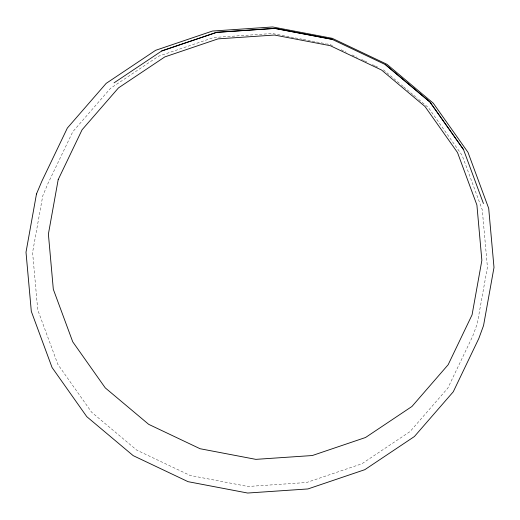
<?xml version="1.0" encoding="UTF-8"?>
<svg xmlns="http://www.w3.org/2000/svg" width="520" height="520" viewBox="0 0 520 520"><rect width="100%" height="100%" fill="white"/><g stroke="black" fill="none" stroke-linecap="round" stroke-linejoin="round"><path stroke-width="0.39" stroke-dasharray="2.6 1.95" d="M302.413 39.267L272.298 33.52L213.785 37.492L158.6 56.193L110.5 88.348L72.767 131.762L47.977 183.482L42.764 195.839L32.585 252.421L37.745 309.933L57.895 364.455L91.663 412.269L136.747 450.125L190.08 475.436L248.014 486.486L306.611 482.508L361.875 463.781L410.04 431.581L447.831 388.102L472.654 336.31L477.256 323.752L487.422 267.254L482.268 209.827L462.144 155.376L428.422 107.627L416.709 97.792M303.206 39.416L315.887 41.834M316.68 41.984L326.19 43.797M326.983 43.947L328.569 44.252M330.155 44.551L333.801 46.28M341.094 49.745L346.203 52.169M352.034 54.938L357.143 57.363M361.517 59.443L363.707 60.476M364.435 60.827L368.082 62.556M372.463 64.636L374.647 65.669M375.382 66.02L379.028 67.75M383.403 69.83L400.673 84.325M401.291 84.845L403.137 86.398M403.754 86.918L413.004 94.685M413.621 95.199L416.091 97.273"/><path stroke-width="0.78" d="M114.056 82.836L161.85 50.889L216.684 32.305L274.82 28.36L332.306 39.319M161.72 50.973L216.58 32.383L274.755 28.438L332.267 39.403L385.209 64.525M385.223 64.434L429.956 101.992L463.457 149.435L483.45 203.535M385.827 65.052L429.962 102.109L463.482 149.578M36.478 193.986L26 252.2L31.311 311.376L52.045 367.478L86.788 416.676L133.178 455.631L188.052 481.676L247.663 493.038L307.957 488.943L364.819 469.677L414.382 436.547L453.258 391.807L478.803 338.52L483.541 325.592L494 267.456L488.696 208.364L467.994 152.341L433.297 103.213L386.971 64.318L332.183 38.311L272.656 26.962L212.446 31.051L155.662 50.291L106.177 83.376L67.353 128.044L41.841 181.259L36.478 193.986M58.188 179.621L48.393 234.097L53.32 289.296L72.735 341.816L105.261 387.881L148.688 424.34L200.057 448.721L255.859 459.362L312.306 455.533L365.541 437.496L411.938 406.478L448.162 364.722L472.062 314.86L481.865 260.383L476.899 205.017L457.496 152.523L424.983 106.49L381.582 70.044L330.239 45.675L274.463 35.041L218.049 38.87L164.84 56.901L118.469 87.9L82.095 129.76L58.188 179.621"/></g></svg>
